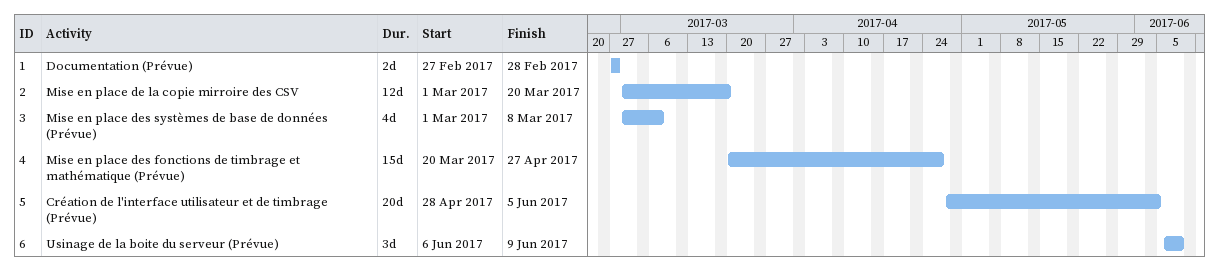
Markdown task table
| ID | Task | Duration | Start | Finish |
|---|---|---|---|---|
| 1 | Documentation (Prévue) | 2d | 2017-02-27 | 2017-02-28 |
| 2 | Mise en place de la copie mirroire des CSV | 12d | 2017-03-01 | 2017-03-20 |
| 3 | Mise en place des systèmes de base de données (Prévue) | 4d | 2017-03-01 | 2017-03-08 |
| 4 | Mise en place des fonctions de timbrage et mathématique (Prévue) | 15d | 2017-03-20 | 2017-04-27 |
| 5 | Création de l'interface utilisateur et de timbrage (Prévue) | 20d | 2017-04-28 | 2017-06-05 |
| 6 | Usinage de la boite du serveur (Prévue) | 3d | 2017-06-06 | 2017-06-09 |
